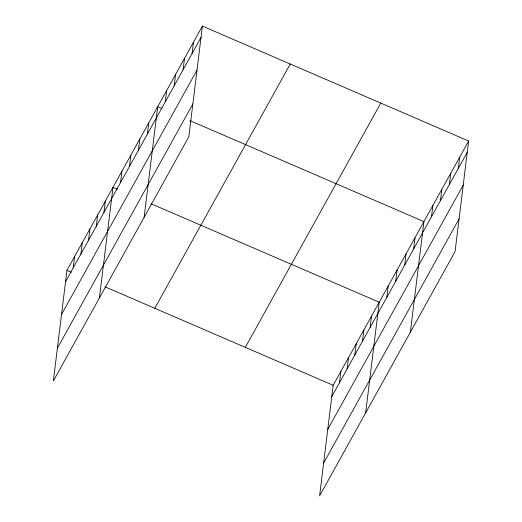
<?xml version="1.0" encoding="UTF-8"?>
<svg xmlns="http://www.w3.org/2000/svg" width="522" height="522" viewBox="0 0 522 522"><rect width="100%" height="100%" fill="white"/><g stroke="black" fill="none" stroke-linecap="round" stroke-linejoin="round"><path stroke-width="0.78" d="M202.405 26.1L66.94 270.37L53.361 380.995L188.827 136.725L202.405 26.1L468.639 141.005L455.06 251.63L319.594 495.9L333.173 385.275L468.639 141.005M73.23 267.812L74.62 256.524M80.91 253.966L82.293 242.684M88.583 240.127L89.973 228.845M96.263 226.28L97.647 214.999M103.937 212.441L105.327 201.159M99.415 297.945L113 187.32L117.391 189.212M120.556 182.478L121.939 171.196M129.495 166.355L130.885 155.073M138.434 150.238L139.824 138.95M147.38 134.115L148.763 122.833M144.124 217.335L157.703 106.71L162.094 108.602M165.259 101.868L166.642 90.587M174.198 85.752L175.588 74.463M183.144 69.628L184.527 58.347M192.083 53.505L193.466 42.223M339.463 382.717L340.853 371.429M347.143 368.871L348.526 357.59M354.816 355.032L356.206 343.75M362.496 341.192L363.88 329.904M370.17 327.346L371.56 316.064M365.648 412.85L379.233 302.225L151.073 203.75M386.789 297.383L388.172 286.102M395.728 281.26L397.118 269.978M404.667 265.143L406.057 253.855M413.613 249.02L414.997 237.738M410.357 332.24L423.936 221.615L189.917 120.615M431.492 216.774L432.882 205.492M440.431 200.657L441.821 189.369M449.377 184.534L450.76 173.252M458.316 168.41L459.699 157.129M65.557 281.652L201.022 37.382M61.531 314.433L196.996 70.163M57.381 348.213L192.853 103.943M154.799 308.287L290.265 64.017M245.32 347.352L380.786 103.088M331.79 396.557L467.255 152.287M327.764 429.338L463.229 185.075M323.614 463.118L459.086 218.848M66.94 270.37L71.331 272.262M105.013 286.8L333.173 385.275"/></g></svg>
